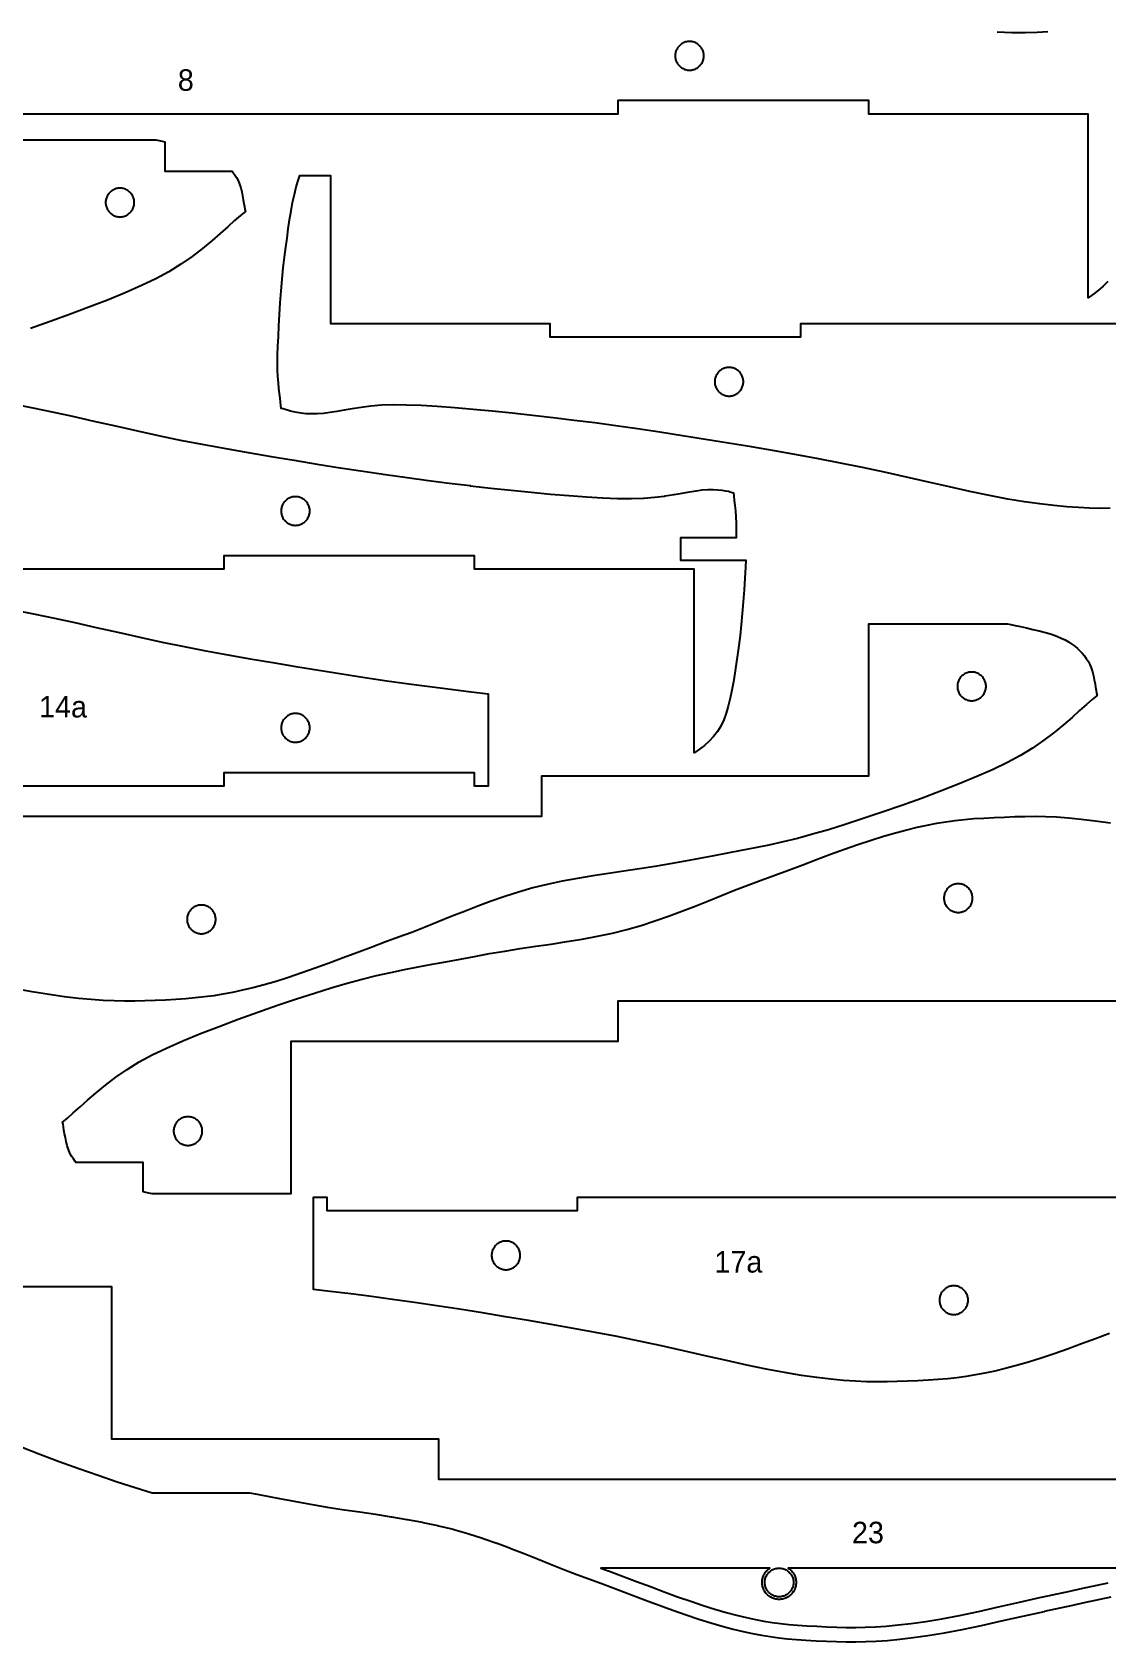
# Model space of a CAD drawing. Header units: metres. Extents: x 5 to 594, y 19 to 394.
# Drawn here: x 182.6 to 302.6, y 18.9 to 198.5 of the extents above; entities that cross this region are included whole.
import ezdxf
from ezdxf.enums import TextEntityAlignment as Align

# ---------------------------------------------------------------- set-up
doc = ezdxf.new("R2010")
doc.units = ezdxf.units.M
for name, color, linetype in [('CORTAR', 1, 'Continuous'), ('GRABAR', 5, 'Continuous'), ('GRABAR_RELLENO', 4, 'Continuous')]:
    doc.layers.add(name, color=color, linetype=linetype)

msp = doc.modelspace()

# ---------------------------------------------------------------- linework, layer by layer
at = {"layer": 'CORTAR'}
for points in [[(290.36, 198.54), (292, 198.47), (293.47, 198.46), (294.8, 198.51), (296, 198.6)], [(302.69, 170.69), (302.19, 170.18), (301.66, 169.72), (301.12, 169.31), (300.6, 168.94), (300.5, 168.88), (300.5, 189.37), (276, 189.37), (276, 190.87), (248, 190.87), (248, 189.37), (168, 189.37)], [(180.91, 186.5), (196.41, 186.5), (196.78, 186.41), (197.27, 186.3), (197.41, 186.27), (197.41, 183), (204.92, 183), (204.99, 182.91), (205.21, 182.61), (205.41, 182.3), (205.6, 181.95), (205.75, 181.56), (205.89, 181.13), (206, 180.68), (206.1, 180.24), (206.18, 179.8), (206.25, 179.4), (206.31, 179.04), (206.36, 178.73), (206.41, 178.5), (205.86, 178.05), (205.21, 177.48), (204.46, 176.8), (203.61, 176.04), (202.66, 175.22), (201.61, 174.36), (201.61, 174.36), (200.46, 173.49), (199.21, 172.62), (197.86, 171.78), (196.41, 171), (194.8, 170.23), (192.99, 169.44), (191.02, 168.62), (188.94, 167.81), (186.79, 167), (184.6, 166.21), (182.43, 165.46)], [(302.97, 145.38), (301.83, 145.37), (300.66, 145.39), (299.43, 145.45), (298.11, 145.54), (296.68, 145.67), (295.12, 145.86), (293.41, 146.1), (291.52, 146.41), (289.48, 146.8), (287.31, 147.26), (285.03, 147.76), (282.66, 148.29), (280.23, 148.84), (277.77, 149.39), (275.3, 149.92), (272.84, 150.43), (270.41, 150.9), (267.97, 151.34), (265.47, 151.78), (262.93, 152.22), (260.36, 152.65), (257.79, 153.07), (255.22, 153.48), (252.68, 153.87), (250.19, 154.24), (247.76, 154.58), (245.41, 154.9), (243.1, 155.19), (240.78, 155.48), (238.47, 155.74), (236.19, 155.99), (233.97, 156.21), (231.83, 156.41), (229.78, 156.58), (227.84, 156.72), (226.05, 156.83), (224.41, 156.9), (222.94, 156.91), (221.61, 156.87), (220.41, 156.77), (219.33, 156.64), (218.35, 156.49), (217.45, 156.33), (216.62, 156.18), (215.85, 156.05), (215.12, 155.95), (214.41, 155.9), (213.75, 155.9), (213.16, 155.93), (212.64, 155.98), (212.19, 156.05), (211.79, 156.14), (211.43, 156.23), (211.13, 156.31), (210.86, 156.39), (210.62, 156.46), (210.41, 156.5), (210.38, 156.83), (210.34, 157.22), (210.28, 157.67), (210.22, 158.18), (210.15, 158.75), (210.1, 159.38), (210.05, 160.07), (210.01, 160.82), (210, 161.63), (210.01, 162.5), (210.04, 163.47), (210.09, 164.56), (210.15, 165.75), (210.22, 167.01), (210.31, 168.31), (210.41, 169.63), (210.52, 170.93), (210.64, 172.2), (210.77, 173.39), (210.91, 174.5), (211.06, 175.54), (211.2, 176.57), (211.35, 177.58), (211.51, 178.56), (211.69, 179.5), (211.88, 180.4), (212.09, 181.26), (212.33, 182.07), (212.49, 182.5), (215.91, 182.5), (215.91, 166), (240.41, 166), (240.41, 164.5), (268.41, 164.5), (268.41, 166), (348.41, 166)], [(180.67, 156.98), (182.69, 156.59), (184.85, 156.14), (187.12, 155.65), (189.49, 155.11), (191.91, 154.57), (191.91, 154.57), (194.38, 154.02), (194.38, 154.01), (196.86, 153.48), (196.87, 153.47), (199.33, 152.96), (199.35, 152.96), (201.77, 152.49), (201.79, 152.49), (204.22, 152.05), (204.23, 152.05), (206.73, 151.61), (206.73, 151.61), (209.28, 151.17), (209.28, 151.17), (211.85, 150.74), (211.85, 150.73), (214.43, 150.31), (214.44, 150.31), (217, 149.91), (217.01, 149.9), (219.55, 149.51), (219.56, 149.51), (222.05, 149.14), (222.06, 149.14), (224.48, 148.8), (224.49, 148.8), (226.84, 148.48), (226.85, 148.48), (229.16, 148.19), (229.17, 148.19), (231.49, 147.91), (231.49, 147.9), (233.8, 147.64), (233.81, 147.64), (236.09, 147.39), (236.1, 147.39), (238.32, 147.17), (238.33, 147.17), (240.47, 146.97), (240.48, 146.97), (242.53, 146.79), (242.55, 146.79), (244.48, 146.65), (244.5, 146.65), (246.29, 146.54), (246.31, 146.54), (247.95, 146.47), (247.99, 146.47), (249.46, 146.46), (249.52, 146.46), (250.84, 146.51), (250.9, 146.51), (252.09, 146.61), (252.14, 146.61), (253.22, 146.74), (253.26, 146.75), (254.25, 146.9), (254.27, 146.9), (255.17, 147.06), (255.18, 147.06), (256, 147.21), (256.74, 147.34), (257.41, 147.43), (258.04, 147.47), (258.63, 147.47), (259.16, 147.45), (259.61, 147.4), (260.01, 147.34), (260.35, 147.27), (260.66, 147.19), (260.89, 147.12), (260.94, 146.76), (261, 146.25), (261.06, 145.7), (261.12, 145.1), (261.16, 144.43), (261.2, 143.72), (261.21, 142.94), (261.2, 142.1), (261.2, 142.07), (255, 142.07), (255, 139.57), (262.3, 139.57), (262.26, 138.82), (262.19, 137.56), (262.1, 136.26), (262, 134.94), (261.89, 133.64), (261.77, 132.38), (261.64, 131.18), (261.5, 130.07), (261.36, 129.03), (261.21, 128), (261.06, 126.99), (260.9, 126.02), (260.73, 125.07), (260.53, 124.17), (260.32, 123.31), (260.08, 122.5), (259.81, 121.76), (259.5, 121.07), (259.13, 120.45), (258.69, 119.89), (258.19, 119.38), (257.66, 118.92), (257.12, 118.51), (256.6, 118.14), (256.5, 118.08), (256.5, 138.57), (232, 138.57), (232, 140.07), (204, 140.07), (204, 138.57), (124, 138.57)], [(180.89, 133.96), (182.93, 133.57), (185.1, 133.12), (187.38, 132.62), (189.75, 132.09), (192.18, 131.54), (194.64, 130.99), (197.11, 130.45), (199.57, 129.94), (202, 129.47), (204.44, 129.03), (206.94, 128.59), (209.48, 128.15), (212.05, 127.72), (214.62, 127.3), (217.19, 126.89), (219.73, 126.5), (222.22, 126.13), (224.65, 125.79), (227, 125.47), (229.31, 125.18), (231.63, 124.9), (233.5, 124.68), (233.5, 114.37), (232, 114.37), (232, 115.87), (204, 115.87), (204, 114.37), (124, 114.37)], [(159.5, 111), (239.5, 111), (239.5, 115.5), (276, 115.5), (276, 132.5), (291.5, 132.5), (291.87, 132.41), (292.36, 132.3), (292.95, 132.17), (293.61, 132.02), (294.31, 131.86), (295.03, 131.69), (295.73, 131.5), (296.4, 131.31), (296.99, 131.11), (297.5, 130.9), (297.93, 130.69), (298.32, 130.46), (298.68, 130.23), (299.01, 129.99), (299.31, 129.74), (299.59, 129.47), (299.84, 129.2), (300.08, 128.91), (300.29, 128.61), (300.5, 128.3), (300.69, 127.95), (300.84, 127.56), (300.98, 127.13), (301.09, 126.68), (301.19, 126.24), (301.27, 125.8), (301.34, 125.4), (301.4, 125.04), (301.45, 124.73), (301.5, 124.5), (300.95, 124.05), (300.3, 123.48), (299.55, 122.8), (298.7, 122.04), (297.75, 121.22), (297.75, 121.22), (296.7, 120.36), (295.55, 119.49), (294.3, 118.62), (292.95, 117.78), (291.5, 117), (289.89, 116.23), (288.08, 115.44), (286.11, 114.62), (284.03, 113.81), (281.88, 113), (279.69, 112.21), (277.52, 111.46), (275.4, 110.74), (273.38, 110.09), (271.5, 109.5), (269.74, 108.99), (268.06, 108.54), (266.44, 108.14), (264.86, 107.79), (263.31, 107.47), (261.78, 107.17), (260.25, 106.89), (258.7, 106.6), (257.12, 106.31), (255.5, 106), (253.83, 105.69), (252.13, 105.41), (250.41, 105.14), (248.68, 104.88), (246.94, 104.62), (245.2, 104.36), (243.48, 104.07), (241.79, 103.75), (240.12, 103.4), (238.5, 103), (236.92, 102.55), (235.37, 102.06), (233.85, 101.53), (232.36, 100.97), (230.88, 100.39), (229.4, 99.81), (227.94, 99.21), (226.47, 98.63), (224.99, 98.05), (223.5, 97.5), (221.98, 96.95), (220.44, 96.37), (218.87, 95.78), (217.31, 95.19), (215.75, 94.61), (214.21, 94.05), (212.71, 93.52), (211.24, 93.03), (209.84, 92.58), (208.5, 92.2), (207.25, 91.87), (206.08, 91.59), (204.97, 91.35), (203.91, 91.15), (202.88, 90.98), (201.85, 90.84), (200.82, 90.73), (199.76, 90.64), (198.66, 90.56), (197.5, 90.5), (196.33, 90.45), (195.19, 90.41), (194.06, 90.38), (192.92, 90.37), (191.75, 90.39), (190.52, 90.45), (189.2, 90.54), (187.77, 90.67), (186.21, 90.86), (184.5, 91.1), (182.61, 91.41), (180.57, 91.8)], [(328, 90.37), (248, 90.37), (248, 85.87), (211.5, 85.87), (211.5, 68.87), (196, 68.87), (195.63, 68.96), (195.14, 69.07), (195, 69.1), (195, 72.37), (187.5, 72.37), (187.42, 72.46), (187.21, 72.76), (187, 73.07), (186.81, 73.42), (186.66, 73.82), (186.52, 74.24), (186.41, 74.69), (186.31, 75.14), (186.23, 75.57), (186.16, 75.97), (186.1, 76.34), (186.05, 76.64), (186, 76.87), (186.55, 77.32), (187.2, 77.89), (187.95, 78.57), (188.8, 79.33), (189.75, 80.15), (190.8, 81.01), (191.95, 81.89), (191.95, 81.89), (193.2, 82.75), (194.55, 83.59), (196, 84.37), (197.61, 85.14), (199.42, 85.94), (201.39, 86.75), (203.47, 87.56), (205.62, 88.37), (207.81, 89.16), (209.98, 89.92), (212.1, 90.63), (214.12, 91.28), (216, 91.87), (217.76, 92.39), (219.44, 92.84), (221.06, 93.23), (222.64, 93.58), (224.19, 93.9), (225.72, 94.2), (227.25, 94.49), (228.8, 94.77), (230.38, 95.06), (232, 95.37), (233.67, 95.68), (235.37, 95.96), (237.09, 96.23), (238.82, 96.49), (240.56, 96.75), (242.3, 97.02), (244.02, 97.3), (245.71, 97.62), (247.38, 97.97), (249, 98.37), (250.58, 98.82), (252.13, 99.32), (253.65, 99.85), (255.14, 100.4), (256.62, 100.98), (258.1, 101.57), (259.56, 102.16), (261.03, 102.75), (262.51, 103.32), (264, 103.87), (265.52, 104.43), (267.06, 105), (268.63, 105.59), (270.19, 106.18), (271.75, 106.76), (273.29, 107.32), (274.79, 107.85), (276.26, 108.35), (277.66, 108.79), (279, 109.17), (280.25, 109.5), (281.42, 109.78), (282.53, 110.02), (283.59, 110.22), (284.62, 110.39), (285.65, 110.53), (286.68, 110.65), (287.74, 110.74), (288.84, 110.81), (290, 110.87), (291.17, 110.92), (292.31, 110.97), (293.44, 110.99), (294.58, 111), (295.75, 110.98), (296.98, 110.93), (298.3, 110.83), (299.73, 110.7), (301.29, 110.51), (303, 110.27)], [(302.87, 53.28), (301.31, 52.69), (299.75, 52.11), (298.21, 51.55), (296.71, 51.02), (295.24, 50.53), (293.84, 50.08), (292.5, 49.7), (291.25, 49.37), (290.08, 49.09), (288.97, 48.85), (287.91, 48.65), (286.88, 48.48), (285.85, 48.34), (284.82, 48.23), (283.76, 48.14), (282.66, 48.06), (281.5, 48), (280.33, 47.95), (279.19, 47.91), (278.06, 47.88), (276.92, 47.87), (275.75, 47.89), (274.52, 47.95), (273.2, 48.04), (271.77, 48.17), (270.21, 48.36), (268.5, 48.6), (266.61, 48.91), (264.57, 49.3), (262.4, 49.76), (260.12, 50.26), (257.75, 50.79), (255.32, 51.34), (252.86, 51.89), (250.39, 52.42), (247.93, 52.93), (245.5, 53.4), (243.06, 53.84), (240.56, 54.28), (238.02, 54.72), (235.45, 55.15), (232.88, 55.57), (230.31, 55.98), (227.77, 56.37), (225.28, 56.74), (222.85, 57.08), (220.5, 57.4), (218.19, 57.69), (215.87, 57.98), (214, 58.19), (214, 68.5), (215.5, 68.5), (215.5, 67), (243.5, 67), (243.5, 68.5), (323.5, 68.5)], [(364.32, 52.26), (364.08, 53.07), (363.81, 53.82), (363.5, 54.5), (363.13, 55.12), (362.69, 55.68), (362.19, 56.19), (361.66, 56.65), (361.12, 57.06), (360.6, 57.43), (360.5, 57.49), (360.5, 37), (336, 37), (336, 35.5), (308, 35.5), (308, 37), (228, 37), (228, 41.5), (191.5, 41.5), (191.5, 58.5), (176, 58.5)], [(181.39, 40.62), (183.47, 39.81), (185.62, 39), (187.81, 38.21), (189.98, 37.46), (192.1, 36.74), (194.12, 36.09), (196, 35.5), (206.88, 35.5), (207.71, 35.35), (209.25, 35.06), (209.26, 35.06), (210.83, 34.77), (210.85, 34.77), (212.46, 34.46), (212.46, 34.46), (214.1, 34.15), (215.76, 33.88), (217.46, 33.61), (219.19, 33.36), (220.93, 33.1), (220.95, 33.1), (222.68, 32.83), (222.71, 32.82), (224.43, 32.53), (224.47, 32.53), (226.17, 32.21), (226.23, 32.2), (227.9, 31.84), (227.97, 31.83), (229.6, 31.43), (229.68, 31.4), (231.26, 30.95), (231.34, 30.93), (232.89, 30.44), (232.95, 30.42), (234.47, 29.89), (234.52, 29.87), (236.02, 29.31), (236.05, 29.3), (237.53, 28.72), (237.55, 28.72), (239.02, 28.13), (239.03, 28.12), (240.49, 27.53), (241.95, 26.95), (243.4, 26.39), (244.86, 25.85), (246.38, 25.29), (246.39, 25.29), (247.94, 24.71), (247.94, 24.71), (249.51, 24.12), (251.07, 23.53), (252.61, 22.96), (254.13, 22.4), (255.61, 21.88), (257.03, 21.4), (258.38, 20.98), (259.66, 20.61), (260.86, 20.3), (261.98, 20.03), (263.03, 19.8), (264.03, 19.61), (265, 19.45), (265.95, 19.32), (266.93, 19.22), (267.93, 19.13), (268.99, 19.06), (270.12, 19), (271.28, 18.95), (272.39, 18.9), (273.47, 18.88), (274.56, 18.87), (275.67, 18.89), (276.84, 18.94), (278.1, 19.03), (279.46, 19.16), (280.96, 19.34), (282.62, 19.57), (284.45, 19.87), (286.44, 20.26), (288.58, 20.7), (290.84, 21.2), (293.2, 21.73), (295.62, 22.27), (295.63, 22.28), (298.09, 22.83), (298.11, 22.83), (300.58, 23.37), (300.61, 23.37), (303.07, 23.88)]]:
    msp.add_lwpolyline(points, dxfattribs=at)
for points in [[(257.6, 195.98), (257.59, 196.08), (257.57, 196.18), (257.55, 196.29), (257.52, 196.39), (257.48, 196.49), (257.43, 196.58), (257.39, 196.67), (257.33, 196.76), (257.27, 196.85), (257.2, 196.93), (257.13, 197), (257.05, 197.08), (256.97, 197.14), (256.89, 197.2), (256.8, 197.26), (256.71, 197.31), (256.61, 197.35), (256.51, 197.39), (256.41, 197.42), (256.31, 197.44), (256.21, 197.46), (256.1, 197.47), (256, 197.47), (255.9, 197.47), (255.79, 197.46), (255.69, 197.44), (255.59, 197.42), (255.49, 197.39), (255.39, 197.35), (255.29, 197.31), (255.2, 197.26), (255.11, 197.2), (255.03, 197.14), (254.95, 197.08), (254.87, 197), (254.8, 196.93), (254.73, 196.85), (254.67, 196.76), (254.61, 196.67), (254.57, 196.58), (254.52, 196.49), (254.48, 196.39), (254.45, 196.29), (254.43, 196.18), (254.41, 196.08), (254.4, 195.98), (254.4, 195.87), (254.4, 195.77), (254.41, 195.66), (254.43, 195.56), (254.45, 195.46), (254.48, 195.36), (254.52, 195.26), (254.57, 195.17), (254.61, 195.07), (254.67, 194.98), (254.73, 194.9), (254.8, 194.82), (254.87, 194.74), (254.95, 194.67), (255.03, 194.6), (255.11, 194.54), (255.2, 194.49), (255.29, 194.44), (255.39, 194.39), (255.49, 194.36), (255.59, 194.33), (255.69, 194.3), (255.79, 194.29), (255.9, 194.28), (256, 194.27), (256.1, 194.28), (256.21, 194.29), (256.31, 194.3), (256.41, 194.33), (256.51, 194.36), (256.61, 194.39), (256.71, 194.44), (256.8, 194.49), (256.89, 194.54), (256.97, 194.6), (257.05, 194.67), (257.13, 194.74), (257.2, 194.82), (257.27, 194.9), (257.33, 194.98), (257.39, 195.07), (257.43, 195.17), (257.48, 195.26), (257.52, 195.36), (257.55, 195.46), (257.57, 195.56), (257.59, 195.66), (257.6, 195.77), (257.6, 195.87), (257.6, 195.98)], [(190.84, 179.19), (190.87, 179.09), (190.9, 178.99), (190.93, 178.89), (190.98, 178.79), (191.03, 178.7), (191.08, 178.61), (191.14, 178.53), (191.21, 178.45), (191.28, 178.37), (191.36, 178.3), (191.44, 178.23), (191.52, 178.17), (191.61, 178.11), (191.7, 178.07), (191.8, 178.02), (191.9, 177.98), (192, 177.95), (192.1, 177.93), (192.2, 177.91), (192.31, 177.9), (192.41, 177.9), (192.52, 177.9), (192.62, 177.91), (192.72, 177.93), (192.82, 177.95), (192.93, 177.98), (193.02, 178.02), (193.12, 178.07), (193.21, 178.11), (193.3, 178.17), (193.38, 178.23), (193.47, 178.3), (193.54, 178.37), (193.61, 178.45), (193.68, 178.53), (193.74, 178.61), (193.8, 178.7), (193.85, 178.79), (193.89, 178.89), (193.93, 178.99), (193.96, 179.09), (193.98, 179.19), (194, 179.29), (194.01, 179.4), (194.01, 179.5), (194.01, 179.6), (194, 179.71), (193.98, 179.81), (193.96, 179.91), (193.93, 180.01), (193.89, 180.11), (193.85, 180.21), (193.8, 180.3), (193.74, 180.39), (193.68, 180.47), (193.61, 180.55), (193.54, 180.63), (193.47, 180.7), (193.38, 180.77), (193.3, 180.83), (193.21, 180.89), (193.12, 180.93), (193.02, 180.98), (192.93, 181.02), (192.82, 181.05), (192.72, 181.07), (192.62, 181.09), (192.52, 181.1), (192.41, 181.1), (192.31, 181.1), (192.2, 181.09), (192.1, 181.07), (192, 181.05), (191.9, 181.02), (191.8, 180.98), (191.7, 180.93), (191.61, 180.89), (191.52, 180.83), (191.44, 180.77), (191.36, 180.7), (191.28, 180.63), (191.21, 180.55), (191.14, 180.47), (191.08, 180.39), (191.03, 180.3), (190.98, 180.21), (190.93, 180.11), (190.9, 180.01), (190.87, 179.91), (190.84, 179.81), (190.82, 179.71), (190.81, 179.6), (190.81, 179.5), (190.81, 179.4), (190.82, 179.29), (190.84, 179.19)], [(258.81, 159.4), (258.82, 159.29), (258.84, 159.19), (258.87, 159.09), (258.9, 158.99), (258.93, 158.89), (258.98, 158.79), (259.03, 158.7), (259.08, 158.61), (259.14, 158.53), (259.21, 158.45), (259.28, 158.37), (259.36, 158.3), (259.44, 158.23), (259.52, 158.17), (259.61, 158.11), (259.7, 158.07), (259.8, 158.02), (259.9, 157.98), (260, 157.95), (260.1, 157.93), (260.2, 157.91), (260.31, 157.9), (260.41, 157.9), (260.52, 157.9), (260.62, 157.91), (260.72, 157.93), (260.82, 157.95), (260.93, 157.98), (261.02, 158.02), (261.12, 158.07), (261.21, 158.11), (261.3, 158.17), (261.38, 158.23), (261.47, 158.3), (261.54, 158.37), (261.61, 158.45), (261.68, 158.53), (261.74, 158.61), (261.8, 158.7), (261.85, 158.79), (261.89, 158.89), (261.93, 158.99), (261.96, 159.09), (261.98, 159.19), (262, 159.29), (262.01, 159.4), (262.01, 159.5), (262.01, 159.6), (262, 159.71), (261.98, 159.81), (261.96, 159.91), (261.93, 160.01), (261.89, 160.11), (261.85, 160.21), (261.8, 160.3), (261.74, 160.39), (261.68, 160.47), (261.61, 160.55), (261.54, 160.63), (261.47, 160.7), (261.38, 160.77), (261.3, 160.83), (261.21, 160.89), (261.12, 160.93), (261.02, 160.98), (260.93, 161.02), (260.82, 161.05), (260.72, 161.07), (260.62, 161.09), (260.52, 161.1), (260.41, 161.1), (260.31, 161.1), (260.2, 161.09), (260.1, 161.07), (260, 161.05), (259.9, 161.02), (259.8, 160.98), (259.7, 160.93), (259.61, 160.89), (259.52, 160.83), (259.44, 160.77), (259.36, 160.7), (259.28, 160.63), (259.21, 160.55), (259.14, 160.47), (259.08, 160.39), (259.03, 160.3), (258.98, 160.21), (258.93, 160.11), (258.9, 160.01), (258.87, 159.91), (258.84, 159.81), (258.82, 159.71), (258.81, 159.6), (258.81, 159.5), (258.81, 159.4)], [(213.6, 145.18), (213.59, 145.28), (213.57, 145.38), (213.55, 145.49), (213.52, 145.59), (213.48, 145.69), (213.43, 145.78), (213.39, 145.87), (213.33, 145.96), (213.27, 146.05), (213.2, 146.13), (213.13, 146.2), (213.05, 146.28), (212.97, 146.34), (212.89, 146.4), (212.8, 146.46), (212.71, 146.51), (212.61, 146.55), (212.51, 146.59), (212.41, 146.62), (212.31, 146.64), (212.21, 146.66), (212.1, 146.67), (212, 146.67), (211.9, 146.67), (211.79, 146.66), (211.69, 146.64), (211.59, 146.62), (211.49, 146.59), (211.39, 146.55), (211.29, 146.51), (211.2, 146.46), (211.11, 146.4), (211.03, 146.34), (210.95, 146.28), (210.87, 146.2), (210.8, 146.13), (210.73, 146.05), (210.67, 145.96), (210.61, 145.87), (210.57, 145.78), (210.52, 145.69), (210.48, 145.59), (210.45, 145.49), (210.43, 145.38), (210.41, 145.28), (210.4, 145.18), (210.4, 145.07), (210.4, 144.97), (210.41, 144.86), (210.43, 144.76), (210.45, 144.66), (210.48, 144.56), (210.52, 144.46), (210.57, 144.37), (210.61, 144.27), (210.67, 144.18), (210.73, 144.1), (210.8, 144.02), (210.87, 143.94), (210.95, 143.87), (211.03, 143.8), (211.11, 143.74), (211.2, 143.69), (211.29, 143.64), (211.39, 143.59), (211.49, 143.56), (211.59, 143.53), (211.69, 143.5), (211.79, 143.49), (211.9, 143.48), (212, 143.47), (212.1, 143.48), (212.21, 143.49), (212.31, 143.5), (212.41, 143.53), (212.51, 143.56), (212.61, 143.59), (212.71, 143.64), (212.8, 143.69), (212.89, 143.74), (212.97, 143.8), (213.05, 143.87), (213.13, 143.94), (213.2, 144.02), (213.27, 144.1), (213.33, 144.18), (213.39, 144.27), (213.43, 144.37), (213.48, 144.46), (213.52, 144.56), (213.55, 144.66), (213.57, 144.76), (213.59, 144.86), (213.6, 144.97), (213.6, 145.07), (213.6, 145.18)], [(285.93, 125.19), (285.95, 125.09), (285.98, 124.99), (286.02, 124.89), (286.07, 124.79), (286.11, 124.7), (286.17, 124.61), (286.23, 124.53), (286.3, 124.45), (286.37, 124.37), (286.45, 124.3), (286.53, 124.23), (286.61, 124.17), (286.7, 124.11), (286.79, 124.07), (286.89, 124.02), (286.99, 123.98), (287.09, 123.95), (287.19, 123.93), (287.29, 123.91), (287.4, 123.9), (287.5, 123.9), (287.6, 123.9), (287.71, 123.91), (287.81, 123.93), (287.91, 123.95), (288.01, 123.98), (288.11, 124.02), (288.21, 124.07), (288.3, 124.11), (288.39, 124.17), (288.47, 124.23), (288.55, 124.3), (288.63, 124.37), (288.7, 124.45), (288.77, 124.53), (288.83, 124.61), (288.89, 124.7), (288.93, 124.79), (288.98, 124.89), (289.02, 124.99), (289.05, 125.09), (289.07, 125.19), (289.09, 125.29), (289.1, 125.4), (289.1, 125.5), (289.1, 125.6), (289.09, 125.71), (289.07, 125.81), (289.05, 125.91), (289.02, 126.01), (288.98, 126.11), (288.93, 126.21), (288.89, 126.3), (288.83, 126.39), (288.77, 126.47), (288.7, 126.55), (288.63, 126.63), (288.55, 126.7), (288.47, 126.77), (288.39, 126.83), (288.3, 126.89), (288.21, 126.93), (288.11, 126.98), (288.01, 127.02), (287.91, 127.05), (287.81, 127.07), (287.71, 127.09), (287.6, 127.1), (287.5, 127.1), (287.4, 127.1), (287.29, 127.09), (287.19, 127.07), (287.09, 127.05), (286.99, 127.02), (286.89, 126.98), (286.79, 126.93), (286.7, 126.89), (286.61, 126.83), (286.53, 126.77), (286.45, 126.7), (286.37, 126.63), (286.3, 126.55), (286.23, 126.47), (286.17, 126.39), (286.11, 126.3), (286.07, 126.21), (286.02, 126.11), (285.98, 126.01), (285.95, 125.91), (285.93, 125.81), (285.91, 125.71), (285.9, 125.6), (285.9, 125.5), (285.9, 125.4), (285.91, 125.29), (285.93, 125.19)], [(213.6, 120.98), (213.59, 121.08), (213.57, 121.18), (213.55, 121.29), (213.52, 121.39), (213.48, 121.49), (213.43, 121.58), (213.39, 121.67), (213.33, 121.76), (213.27, 121.85), (213.2, 121.93), (213.13, 122), (213.05, 122.08), (212.97, 122.14), (212.89, 122.2), (212.8, 122.26), (212.71, 122.31), (212.61, 122.35), (212.51, 122.39), (212.41, 122.42), (212.31, 122.44), (212.21, 122.46), (212.1, 122.47), (212, 122.47), (211.9, 122.47), (211.79, 122.46), (211.69, 122.44), (211.59, 122.42), (211.49, 122.39), (211.39, 122.35), (211.29, 122.31), (211.2, 122.26), (211.11, 122.2), (211.03, 122.14), (210.95, 122.08), (210.87, 122), (210.8, 121.93), (210.73, 121.85), (210.67, 121.76), (210.61, 121.67), (210.57, 121.58), (210.52, 121.49), (210.48, 121.39), (210.45, 121.29), (210.43, 121.18), (210.41, 121.08), (210.4, 120.98), (210.4, 120.87), (210.4, 120.77), (210.41, 120.66), (210.43, 120.56), (210.45, 120.46), (210.48, 120.36), (210.52, 120.26), (210.57, 120.17), (210.61, 120.07), (210.67, 119.98), (210.73, 119.9), (210.8, 119.82), (210.87, 119.74), (210.95, 119.67), (211.03, 119.6), (211.11, 119.54), (211.2, 119.49), (211.29, 119.44), (211.39, 119.39), (211.49, 119.36), (211.59, 119.33), (211.69, 119.3), (211.79, 119.29), (211.9, 119.28), (212, 119.27), (212.1, 119.28), (212.21, 119.29), (212.31, 119.3), (212.41, 119.33), (212.51, 119.36), (212.61, 119.39), (212.71, 119.44), (212.8, 119.49), (212.89, 119.54), (212.97, 119.6), (213.05, 119.67), (213.13, 119.74), (213.2, 119.82), (213.27, 119.9), (213.33, 119.98), (213.39, 120.07), (213.43, 120.17), (213.48, 120.26), (213.52, 120.36), (213.55, 120.46), (213.57, 120.56), (213.59, 120.66), (213.6, 120.77), (213.6, 120.87), (213.6, 120.98)], [(287.59, 102.08), (287.57, 102.18), (287.55, 102.29), (287.52, 102.39), (287.48, 102.49), (287.43, 102.58), (287.39, 102.67), (287.33, 102.76), (287.27, 102.85), (287.2, 102.93), (287.13, 103), (287.05, 103.08), (286.97, 103.14), (286.89, 103.2), (286.8, 103.26), (286.71, 103.31), (286.61, 103.35), (286.51, 103.39), (286.41, 103.42), (286.31, 103.44), (286.21, 103.46), (286.1, 103.47), (286, 103.47), (285.9, 103.47), (285.79, 103.46), (285.69, 103.44), (285.59, 103.42), (285.49, 103.39), (285.39, 103.35), (285.29, 103.31), (285.2, 103.26), (285.11, 103.2), (285.03, 103.14), (284.95, 103.08), (284.87, 103), (284.8, 102.93), (284.73, 102.85), (284.67, 102.76), (284.61, 102.67), (284.57, 102.58), (284.52, 102.49), (284.48, 102.39), (284.45, 102.29), (284.43, 102.18), (284.41, 102.08), (284.4, 101.98), (284.4, 101.87), (284.4, 101.77), (284.41, 101.66), (284.43, 101.56), (284.45, 101.46), (284.48, 101.36), (284.52, 101.26), (284.57, 101.17), (284.61, 101.07), (284.67, 100.98), (284.73, 100.9), (284.8, 100.82), (284.87, 100.74), (284.95, 100.67), (285.03, 100.6), (285.11, 100.54), (285.2, 100.49), (285.29, 100.44), (285.39, 100.39), (285.49, 100.36), (285.59, 100.33), (285.69, 100.3), (285.79, 100.29), (285.9, 100.28), (286, 100.27), (286.1, 100.28), (286.21, 100.29), (286.31, 100.3), (286.41, 100.33), (286.51, 100.36), (286.61, 100.39), (286.71, 100.44), (286.8, 100.49), (286.89, 100.54), (286.97, 100.6), (287.05, 100.67), (287.13, 100.74), (287.2, 100.82), (287.27, 100.9), (287.33, 100.98), (287.39, 101.07), (287.43, 101.17), (287.48, 101.26), (287.52, 101.36), (287.55, 101.46), (287.57, 101.56), (287.59, 101.66), (287.6, 101.77), (287.6, 101.87), (287.6, 101.98), (287.59, 102.08)], [(199.91, 99.29), (199.93, 99.19), (199.95, 99.09), (199.98, 98.99), (200.02, 98.89), (200.07, 98.79), (200.11, 98.7), (200.17, 98.61), (200.23, 98.53), (200.3, 98.45), (200.37, 98.37), (200.45, 98.3), (200.53, 98.23), (200.61, 98.17), (200.7, 98.11), (200.79, 98.07), (200.89, 98.02), (200.99, 97.98), (201.09, 97.95), (201.19, 97.93), (201.29, 97.91), (201.4, 97.9), (201.5, 97.9), (201.6, 97.9), (201.71, 97.91), (201.81, 97.93), (201.91, 97.95), (202.01, 97.98), (202.11, 98.02), (202.21, 98.07), (202.3, 98.11), (202.39, 98.17), (202.47, 98.23), (202.55, 98.3), (202.63, 98.37), (202.7, 98.45), (202.77, 98.53), (202.83, 98.61), (202.89, 98.7), (202.93, 98.79), (202.98, 98.89), (203.02, 98.99), (203.05, 99.09), (203.07, 99.19), (203.09, 99.29), (203.1, 99.4), (203.1, 99.5), (203.1, 99.6), (203.09, 99.71), (203.07, 99.81), (203.05, 99.91), (203.02, 100.01), (202.98, 100.11), (202.93, 100.21), (202.89, 100.3), (202.83, 100.39), (202.77, 100.47), (202.7, 100.55), (202.63, 100.63), (202.55, 100.7), (202.47, 100.77), (202.39, 100.83), (202.3, 100.89), (202.21, 100.93), (202.11, 100.98), (202.01, 101.02), (201.91, 101.05), (201.81, 101.07), (201.71, 101.09), (201.6, 101.1), (201.5, 101.1), (201.4, 101.1), (201.29, 101.09), (201.19, 101.07), (201.09, 101.05), (200.99, 101.02), (200.89, 100.98), (200.79, 100.93), (200.7, 100.89), (200.61, 100.83), (200.53, 100.77), (200.45, 100.7), (200.37, 100.63), (200.3, 100.55), (200.23, 100.47), (200.17, 100.39), (200.11, 100.3), (200.07, 100.21), (200.02, 100.11), (199.98, 100.01), (199.95, 99.91), (199.93, 99.81), (199.91, 99.71), (199.9, 99.6), (199.9, 99.5), (199.9, 99.4), (199.91, 99.29)], [(201.57, 76.18), (201.55, 76.29), (201.52, 76.39), (201.48, 76.49), (201.43, 76.58), (201.39, 76.67), (201.33, 76.76), (201.27, 76.85), (201.2, 76.93), (201.13, 77), (201.05, 77.08), (200.97, 77.14), (200.89, 77.2), (200.8, 77.26), (200.71, 77.31), (200.61, 77.35), (200.51, 77.39), (200.41, 77.42), (200.31, 77.44), (200.21, 77.46), (200.1, 77.47), (200, 77.47), (199.9, 77.47), (199.79, 77.46), (199.69, 77.44), (199.59, 77.42), (199.49, 77.39), (199.39, 77.35), (199.29, 77.31), (199.2, 77.26), (199.11, 77.2), (199.03, 77.14), (198.95, 77.08), (198.87, 77), (198.8, 76.93), (198.73, 76.85), (198.67, 76.76), (198.61, 76.67), (198.57, 76.58), (198.52, 76.49), (198.48, 76.39), (198.45, 76.29), (198.43, 76.18), (198.41, 76.08), (198.4, 75.98), (198.4, 75.87), (198.4, 75.77), (198.41, 75.66), (198.43, 75.56), (198.45, 75.46), (198.48, 75.36), (198.52, 75.26), (198.57, 75.17), (198.61, 75.07), (198.67, 74.98), (198.73, 74.9), (198.8, 74.82), (198.87, 74.74), (198.95, 74.67), (199.03, 74.6), (199.11, 74.54), (199.2, 74.49), (199.29, 74.44), (199.39, 74.39), (199.49, 74.36), (199.59, 74.33), (199.69, 74.3), (199.79, 74.29), (199.9, 74.28), (200, 74.27), (200.1, 74.28), (200.21, 74.29), (200.31, 74.3), (200.41, 74.33), (200.51, 74.36), (200.61, 74.39), (200.71, 74.44), (200.8, 74.49), (200.89, 74.54), (200.97, 74.6), (201.05, 74.67), (201.13, 74.74), (201.2, 74.82), (201.27, 74.9), (201.33, 74.98), (201.39, 75.07), (201.43, 75.17), (201.48, 75.26), (201.52, 75.36), (201.55, 75.46), (201.57, 75.56), (201.59, 75.66), (201.6, 75.77), (201.6, 75.87), (201.6, 75.98), (201.59, 76.08), (201.57, 76.18)], [(233.9, 61.9), (233.91, 61.79), (233.93, 61.69), (233.95, 61.59), (233.98, 61.49), (234.02, 61.39), (234.07, 61.29), (234.11, 61.2), (234.17, 61.11), (234.23, 61.03), (234.3, 60.95), (234.37, 60.87), (234.45, 60.8), (234.53, 60.73), (234.61, 60.67), (234.7, 60.61), (234.79, 60.57), (234.89, 60.52), (234.99, 60.48), (235.09, 60.45), (235.19, 60.43), (235.29, 60.41), (235.4, 60.4), (235.5, 60.4), (235.6, 60.4), (235.71, 60.41), (235.81, 60.43), (235.91, 60.45), (236.01, 60.48), (236.11, 60.52), (236.21, 60.57), (236.3, 60.61), (236.39, 60.67), (236.47, 60.73), (236.55, 60.8), (236.63, 60.87), (236.7, 60.95), (236.77, 61.03), (236.83, 61.11), (236.89, 61.2), (236.93, 61.29), (236.98, 61.39), (237.02, 61.49), (237.05, 61.59), (237.07, 61.69), (237.09, 61.79), (237.1, 61.9), (237.1, 62), (237.1, 62.1), (237.09, 62.21), (237.07, 62.31), (237.05, 62.41), (237.02, 62.51), (236.98, 62.61), (236.93, 62.71), (236.89, 62.8), (236.83, 62.89), (236.77, 62.97), (236.7, 63.05), (236.63, 63.13), (236.55, 63.2), (236.47, 63.27), (236.39, 63.33), (236.3, 63.39), (236.21, 63.43), (236.11, 63.48), (236.01, 63.52), (235.91, 63.55), (235.81, 63.57), (235.71, 63.59), (235.6, 63.6), (235.5, 63.6), (235.4, 63.6), (235.29, 63.59), (235.19, 63.57), (235.09, 63.55), (234.99, 63.52), (234.89, 63.48), (234.79, 63.43), (234.7, 63.39), (234.61, 63.33), (234.53, 63.27), (234.45, 63.2), (234.37, 63.13), (234.3, 63.05), (234.23, 62.97), (234.17, 62.89), (234.11, 62.8), (234.07, 62.71), (234.02, 62.61), (233.98, 62.51), (233.95, 62.41), (233.93, 62.31), (233.91, 62.21), (233.9, 62.1), (233.9, 62), (233.9, 61.9)], [(283.91, 56.79), (283.93, 56.69), (283.95, 56.59), (283.98, 56.49), (284.02, 56.39), (284.07, 56.29), (284.11, 56.2), (284.17, 56.11), (284.23, 56.03), (284.3, 55.95), (284.37, 55.87), (284.45, 55.8), (284.53, 55.73), (284.61, 55.67), (284.7, 55.61), (284.79, 55.57), (284.89, 55.52), (284.99, 55.48), (285.09, 55.45), (285.19, 55.43), (285.29, 55.41), (285.4, 55.4), (285.5, 55.4), (285.6, 55.4), (285.71, 55.41), (285.81, 55.43), (285.91, 55.45), (286.01, 55.48), (286.11, 55.52), (286.21, 55.57), (286.3, 55.61), (286.39, 55.67), (286.47, 55.73), (286.55, 55.8), (286.63, 55.87), (286.7, 55.95), (286.77, 56.03), (286.83, 56.11), (286.89, 56.2), (286.93, 56.29), (286.98, 56.39), (287.02, 56.49), (287.05, 56.59), (287.07, 56.69), (287.09, 56.79), (287.1, 56.9), (287.1, 57), (287.1, 57.1), (287.09, 57.21), (287.07, 57.31), (287.05, 57.41), (287.02, 57.51), (286.98, 57.61), (286.93, 57.71), (286.89, 57.8), (286.83, 57.89), (286.77, 57.97), (286.7, 58.05), (286.63, 58.13), (286.55, 58.2), (286.47, 58.27), (286.39, 58.33), (286.3, 58.39), (286.21, 58.43), (286.11, 58.48), (286.01, 58.52), (285.91, 58.55), (285.81, 58.57), (285.71, 58.59), (285.6, 58.6), (285.5, 58.6), (285.4, 58.6), (285.29, 58.59), (285.19, 58.57), (285.09, 58.55), (284.99, 58.52), (284.89, 58.48), (284.79, 58.43), (284.7, 58.39), (284.61, 58.33), (284.53, 58.27), (284.45, 58.2), (284.37, 58.13), (284.3, 58.05), (284.23, 57.97), (284.17, 57.89), (284.11, 57.8), (284.07, 57.71), (284.02, 57.61), (283.98, 57.51), (283.95, 57.41), (283.93, 57.31), (283.91, 57.21), (283.9, 57.1), (283.9, 57), (283.9, 56.9), (283.91, 56.79)], [(267.59, 25.29), (267.57, 25.19), (267.55, 25.09), (267.52, 24.99), (267.48, 24.89), (267.43, 24.79), (267.39, 24.7), (267.33, 24.61), (267.27, 24.53), (267.2, 24.45), (267.13, 24.37), (267.05, 24.3), (266.97, 24.23), (266.89, 24.17), (266.8, 24.11), (266.71, 24.07), (266.61, 24.02), (266.51, 23.98), (266.41, 23.95), (266.31, 23.93), (266.21, 23.91), (266.1, 23.9), (266, 23.9), (265.9, 23.9), (265.79, 23.91), (265.69, 23.93), (265.59, 23.95), (265.49, 23.98), (265.39, 24.02), (265.29, 24.07), (265.2, 24.11), (265.11, 24.17), (265.03, 24.23), (264.95, 24.3), (264.87, 24.37), (264.8, 24.45), (264.73, 24.53), (264.67, 24.61), (264.61, 24.7), (264.57, 24.79), (264.52, 24.89), (264.48, 24.99), (264.45, 25.09), (264.43, 25.19), (264.41, 25.29), (264.4, 25.4), (264.4, 25.5), (264.4, 25.6), (264.41, 25.71), (264.43, 25.81), (264.45, 25.91), (264.48, 26.01), (264.52, 26.11), (264.57, 26.21), (264.61, 26.3), (264.67, 26.39), (264.73, 26.47), (264.8, 26.55), (264.87, 26.63), (264.95, 26.7), (265.03, 26.77), (265.11, 26.83), (265.2, 26.89), (265.29, 26.93), (265.39, 26.98), (265.49, 27.02), (265.59, 27.05), (265.69, 27.07), (265.79, 27.09), (265.9, 27.1), (266, 27.1), (266.1, 27.1), (266.21, 27.09), (266.31, 27.07), (266.41, 27.05), (266.51, 27.02), (266.61, 26.98), (266.71, 26.93), (266.8, 26.89), (266.89, 26.83), (266.97, 26.77), (267.05, 26.7), (267.13, 26.63), (267.2, 26.55), (267.27, 26.47), (267.33, 26.39), (267.39, 26.3), (267.43, 26.21), (267.48, 26.11), (267.52, 26.01), (267.55, 25.91), (267.57, 25.81), (267.59, 25.71), (267.6, 25.6), (267.6, 25.5), (267.6, 25.4), (267.59, 25.29)]]:
    msp.add_lwpolyline(points, close=True, dxfattribs=at)
at = {"layer": 'GRABAR_RELLENO'}
msp.add_lwpolyline([(311.84, 27.1), (267.02, 27.1), (267.05, 27.09), (267.06, 27.07), (267.15, 27.01), (267.16, 27), (267.25, 26.93), (267.26, 26.92), (267.34, 26.85), (267.35, 26.84), (267.42, 26.76), (267.43, 26.75), (267.5, 26.66), (267.51, 26.65), (267.57, 26.56), (267.59, 26.55), (267.64, 26.46), (267.65, 26.44), (267.7, 26.35), (267.71, 26.33), (267.75, 26.24), (267.76, 26.22), (267.8, 26.12), (267.8, 26.1), (267.83, 26), (267.84, 25.98), (267.86, 25.88), (267.87, 25.86), (267.88, 25.76), (267.88, 25.74), (267.9, 25.63), (267.9, 25.61), (267.9, 25.51), (267.9, 25.49), (267.9, 25.39), (267.9, 25.37), (267.88, 25.26), (267.88, 25.24), (267.87, 25.14), (267.86, 25.12), (267.84, 25.02), (267.83, 25), (267.8, 24.9), (267.8, 24.88), (267.76, 24.78), (267.75, 24.76), (267.71, 24.67), (267.7, 24.65), (267.65, 24.56), (267.64, 24.54), (267.59, 24.45), (267.57, 24.44), (267.51, 24.35), (267.5, 24.34), (267.43, 24.25), (267.42, 24.24), (267.35, 24.16), (267.34, 24.15), (267.26, 24.08), (267.25, 24.07), (267.16, 24), (267.15, 23.99), (267.06, 23.93), (267.05, 23.91), (266.96, 23.86), (266.94, 23.85), (266.85, 23.8), (266.83, 23.79), (266.74, 23.75), (266.72, 23.74), (266.62, 23.7), (266.6, 23.7), (266.5, 23.67), (266.48, 23.66), (266.38, 23.64), (266.36, 23.63), (266.26, 23.62), (266.24, 23.62), (266.13, 23.6), (266.11, 23.6), (266.01, 23.6), (265.99, 23.6), (265.89, 23.6), (265.87, 23.6), (265.76, 23.62), (265.74, 23.62), (265.64, 23.63), (265.62, 23.64), (265.52, 23.66), (265.5, 23.67), (265.4, 23.7), (265.38, 23.7), (265.28, 23.74), (265.26, 23.75), (265.17, 23.79), (265.15, 23.8), (265.06, 23.85), (265.04, 23.86), (264.95, 23.91), (264.94, 23.93), (264.85, 23.99), (264.84, 24), (264.75, 24.07), (264.74, 24.08), (264.66, 24.15), (264.65, 24.16), (264.58, 24.24), (264.57, 24.25), (264.5, 24.34), (264.49, 24.35), (264.43, 24.44), (264.41, 24.45), (264.36, 24.54), (264.35, 24.56), (264.3, 24.65), (264.29, 24.67), (264.25, 24.76), (264.24, 24.78), (264.2, 24.88), (264.2, 24.9), (264.17, 25), (264.16, 25.02), (264.14, 25.12), (264.13, 25.14), (264.12, 25.24), (264.12, 25.26), (264.1, 25.37), (264.1, 25.39), (264.1, 25.49), (264.1, 25.51), (264.1, 25.61), (264.1, 25.63), (264.12, 25.74), (264.12, 25.76), (264.13, 25.86), (264.14, 25.88), (264.16, 25.98), (264.17, 26), (264.2, 26.1), (264.2, 26.12), (264.24, 26.22), (264.25, 26.24), (264.29, 26.33), (264.3, 26.35), (264.35, 26.44), (264.36, 26.46), (264.41, 26.55), (264.43, 26.56), (264.49, 26.65), (264.5, 26.66), (264.57, 26.75), (264.58, 26.76), (264.65, 26.84), (264.66, 26.85), (264.74, 26.92), (264.75, 26.93), (264.84, 27), (264.85, 27.01), (264.94, 27.07), (264.95, 27.09), (264.98, 27.1), (246.09, 27.1), (246.92, 26.8), (246.92, 26.8), (246.93, 26.8), (246.94, 26.79), (246.95, 26.79), (248.5, 26.21), (248.5, 26.21), (248.51, 26.21), (248.51, 26.21), (250.07, 25.62), (251.63, 25.03), (253.17, 24.46), (254.67, 23.91), (256.13, 23.39), (257.53, 22.92), (258.84, 22.51), (260.08, 22.16), (261.25, 21.85), (262.34, 21.59), (263.35, 21.37), (264.31, 21.19), (265.23, 21.04), (266.15, 20.91), (267.08, 20.81), (268.05, 20.72), (269.08, 20.65), (270.2, 20.6), (271.34, 20.54), (272.44, 20.5), (273.5, 20.48), (274.55, 20.47), (275.62, 20.49), (276.75, 20.54), (277.97, 20.63), (279.29, 20.75), (280.76, 20.93), (282.38, 21.15), (284.16, 21.45), (286.13, 21.82), (288.25, 22.27), (290.5, 22.76), (292.85, 23.29), (295.27, 23.84), (295.27, 23.84), (295.28, 23.84), (295.28, 23.84), (297.74, 24.39), (297.75, 24.39), (297.76, 24.39), (297.77, 24.39), (300.24, 24.93), (300.25, 24.93), (300.27, 24.94), (300.28, 24.94), (302.74, 25.45)], dxfattribs=at)

# ---------------------------------------------------------------- texts
at = {"layer": 'GRABAR'}
for s, p in [('8', (199.76, 191.25)), ('14a', (186.05, 121.31)), ('17a', (261.45, 59.36)), ('23', (275.92, 29.15))]:
    msp.add_text(s, height=2.4, dxfattribs=at).set_placement(p, align=Align.BOTTOM_CENTER)

doc.saveas('drawing.dxf')
